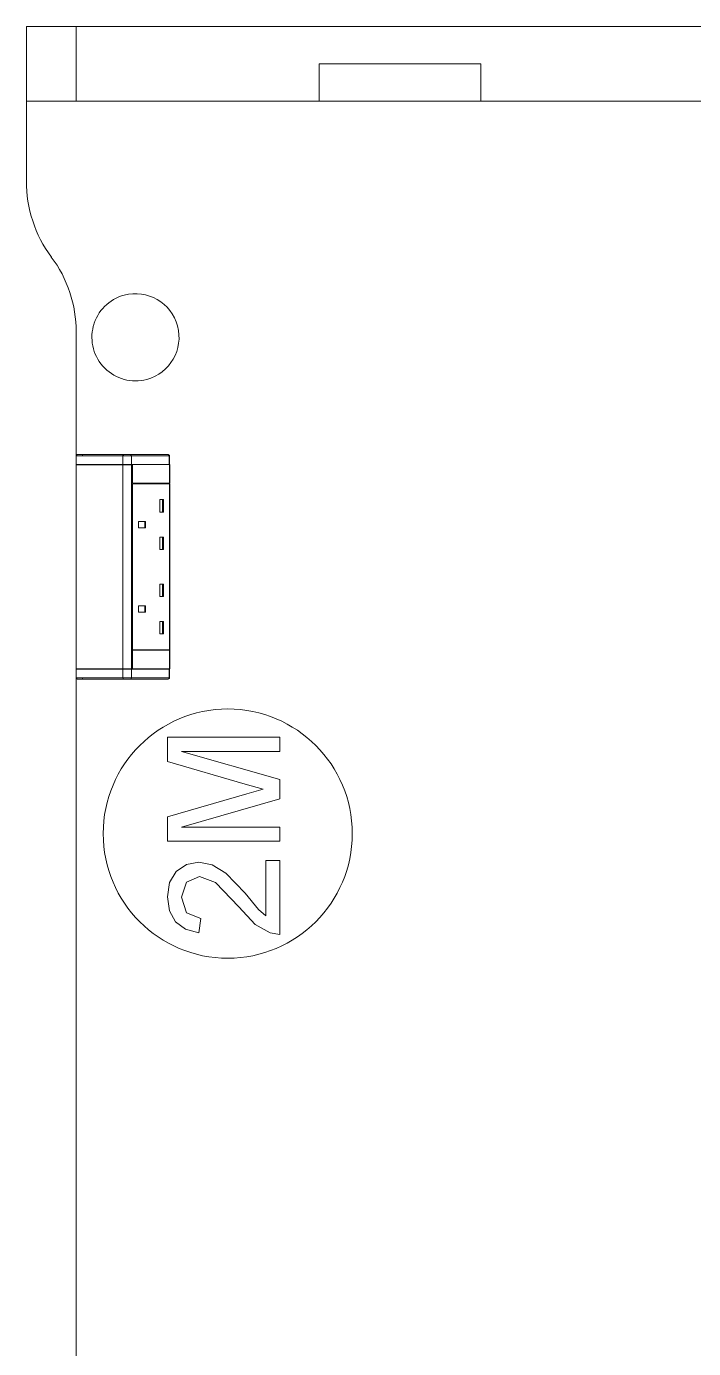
# Model space of a CAD drawing. Header units: millimetres. Extents: x 79795 to 317870, y -36033 to 97293.
# Drawn here: x 170321 to 170857, y 9934 to 10995 of the extents above; entities that cross this region are included whole.
import ezdxf

# ---------------------------------------------------------------- set-up
doc = ezdxf.new("R2010")
doc.units = ezdxf.units.MM
doc.header["$MEASUREMENT"] = 0
doc.layers.add('I-FURN', color=8, linetype='CONTINUOUS', lineweight=9)

msp = doc.modelspace()

# ---------------------------------------------------------------- linework, layer by layer
at = {"layer": 'I-FURN'}
for p, q in [((170360.8, 10995.2), (170320.8, 10995.2)), ((170320.8, 10995.2), (171120.8, 10995.2)), ((170320.8, 10935.2), (170320.8, 10995.2)), ((170320.8, 10935.2), (170320.8, 10995.2)), ((170320.8, 10995.2), (170320.8, 10871.3)), ((171120.8, 10995.2), (170320.8, 10995.2)), ((170320.8, 10995.2), (171120.8, 10995.2)), ((170320.8, 10871.3), (170320.8, 10995.2)), ((171080.8, 10995.2), (170360.8, 10995.2)), ((170360.8, 10935.2), (170360.8, 10995.2)), ((170360.8, 10935.2), (170360.8, 10995.2)), ((170555.8, 10935.2), (170555.8, 10965.2)), ((170555.8, 10965.2), (170685.8, 10965.2)), ((170555.8, 10935.2), (170555.8, 10965.2)), ((170685.8, 10965.2), (170555.8, 10965.2)), ((170685.8, 10935.2), (170685.8, 10965.2)), ((170685.8, 10965.2), (170685.8, 10935.2)), ((170555.8, 10935.2), (170320.8, 10935.2)), ((170320.8, 10935.2), (170360.8, 10935.2)), ((170360.8, 10935.2), (171080.8, 10935.2)), ((170685.8, 10935.2), (170555.8, 10935.2)), ((171120.8, 10935.2), (170685.8, 10935.2)), ((170360.8, 10750.2), (170360.8, 10650.6)), ((170360.8, 10650.6), (170360.8, 10750.2)), ((170360.8, 10643.6), (170360.8, 10650.6)), ((170398.3, 10650.6), (170360.8, 10650.6)), ((170360.8, 10650.6), (170360.8, 10643.6)), ((170398.3, 10643.6), (170360.8, 10643.6)), ((170360.8, 10479.6), (170360.8, 10643.5)), ((170360.8, 10643.5), (170360.8, 10479.6)), ((170360.8, 10643.5), (170398.3, 10643.5)), ((170365.8, 10651.6), (170361.8, 10651.6)), ((170361.8, 10651.6), (170398.9, 10651.6)), ((170365.8, 10651.6), (170365.8, 10650.6)), ((170404.4, 10651.6), (170365.8, 10651.6)), ((170405.2, 10650.6), (170398.3, 10650.6)), ((170398.3, 10650.6), (170398.3, 10643.6)), ((170405.2, 10643.6), (170398.3, 10643.6)), ((170398.3, 10643.5), (170398.3, 10479.6)), ((170398.3, 10643.5), (170405.2, 10643.5)), ((170398.9, 10651.6), (170404.4, 10651.6)), ((170404.4, 10651.6), (170434.7, 10651.6)), ((170404.4, 10651.6), (170434.7, 10651.6)), ((170435.5, 10650.6), (170405.2, 10650.6)), ((170405.2, 10650.6), (170405.2, 10643.6)), ((170435.5, 10643.6), (170405.2, 10643.6)), ((170405.2, 10643.5), (170405.2, 10479.6)), ((170405.8, 10643.5), (170405.2, 10643.5)), ((170405.8, 10628.6), (170405.8, 10643.5)), ((170406, 10643.6), (170406, 10628.6)), ((170435.9, 10643.6), (170406, 10643.6)), ((170435.3, 10651.4), (170435.3, 10651.4)), ((170435.7, 10650.6), (170435.5, 10650.6)), ((170435.5, 10650.6), (170435.5, 10643.6)), ((170435.7, 10643.6), (170435.5, 10643.6)), ((170435.7, 10650.6), (170435.7, 10643.6)), ((170435.7, 10650.6), (170435.7, 10643.6)), ((170435.7, 10643.6), (170435.7, 10650.6)), ((170435.7, 10643.5), (170435.7, 10479.6)), ((170435.9, 10628.6), (170435.9, 10643.6)), ((170405.8, 10495.1), (170405.8, 10628.1)), ((170406, 10628.6), (170435.9, 10628.6)), ((170406, 10628.1), (170406, 10495.1)), ((170435.9, 10628.1), (170406, 10628.1)), ((170435.5, 10628.1), (170435.5, 10628.6)), ((170435.9, 10495.1), (170435.9, 10628.1)), ((170430.8, 10615.5), (170428, 10615.5)), ((170428, 10615.5), (170428, 10605.5)), ((170430.1, 10615.5), (170430.1, 10605.5)), ((170430.8, 10615.5), (170430.8, 10605.5)), ((170430.8, 10605.5), (170428, 10605.5)), ((170410.8, 10593), (170410.8, 10598)), ((170410.8, 10598), (170416.5, 10598)), ((170416.5, 10593), (170410.8, 10593)), ((170415.8, 10598), (170415.8, 10593)), ((170416.5, 10598), (170416.5, 10593)), ((170430.8, 10585.5), (170428, 10585.5)), ((170428, 10585.5), (170428, 10575.5)), ((170430.1, 10585.5), (170430.1, 10575.5)), ((170430.8, 10585.5), (170430.8, 10575.5)), ((170430.8, 10575.5), (170428, 10575.5)), ((170430.8, 10547.7), (170428, 10547.7)), ((170428, 10547.7), (170428, 10537.7)), ((170430.1, 10547.7), (170430.1, 10537.7)), ((170430.8, 10547.7), (170430.8, 10537.7)), ((170430.8, 10537.7), (170428, 10537.7)), ((170416.5, 10530.2), (170410.8, 10530.2)), ((170410.8, 10530.2), (170410.8, 10525.2)), ((170416.5, 10525.2), (170410.8, 10525.2)), ((170415.8, 10530.2), (170415.8, 10525.2)), ((170416.5, 10530.2), (170416.5, 10525.2)), ((170430.8, 10517.7), (170428, 10517.7)), ((170428, 10517.7), (170428, 10507.7)), ((170430.1, 10517.7), (170430.1, 10507.7)), ((170430.8, 10517.7), (170430.8, 10507.7)), ((170430.8, 10507.7), (170428, 10507.7)), ((170405.8, 10479.6), (170405.8, 10494.6)), ((170435.9, 10495.1), (170406, 10495.1)), ((170406, 10494.6), (170406, 10479.6)), ((170435.9, 10494.6), (170406, 10494.6)), ((170435.5, 10494.6), (170435.5, 10495.1)), ((170435.9, 10479.6), (170435.9, 10494.6)), ((170398.3, 10479.6), (170360.8, 10479.6)), ((170360.8, 10472.5), (170360.8, 10479.5)), ((170360.8, 10472.5), (170360.8, 10479.5)), ((170360.8, 10479.5), (170398.3, 10479.5)), ((170360.8, 10472.5), (170360.8, 9640.2)), ((170360.8, 9640.2), (170360.8, 10472.5)), ((170360.8, 10472.5), (170398.3, 10472.5)), ((170365.8, 10472.5), (170365.8, 10471.5)), ((170405.2, 10479.6), (170398.3, 10479.6)), ((170398.3, 10472.5), (170398.3, 10479.5)), ((170398.3, 10479.5), (170405.2, 10479.5)), ((170398.3, 10472.5), (170405.2, 10472.5)), ((170406, 10479.6), (170403.6, 10479.6)), ((170405.2, 10479.6), (170405.8, 10479.6)), ((170405.2, 10472.5), (170405.2, 10479.5)), ((170405.2, 10479.5), (170435.5, 10479.5)), ((170405.2, 10472.5), (170435.5, 10472.5)), ((170406, 10479.6), (170435.9, 10479.6)), ((170435.3, 10471.7), (170435.3, 10471.8)), ((170435.5, 10472.5), (170435.5, 10479.5)), ((170435.5, 10479.5), (170435.7, 10479.5)), ((170435.5, 10472.5), (170435.7, 10472.5)), ((170435.7, 10479.5), (170435.7, 10472.5)), ((170435.7, 10479.5), (170435.7, 10472.5)), ((170435.7, 10479.5), (170435.7, 10472.5)), ((170361.8, 10471.5), (170361.8, 10471.5)), ((170398.9, 10471.5), (170361.8, 10471.5)), ((170361.8, 10471.5), (170365.8, 10471.5)), ((170365.8, 10471.5), (170404.4, 10471.5)), ((170404.4, 10471.5), (170398.9, 10471.5)), ((170434.7, 10471.5), (170404.4, 10471.5)), ((170434.7, 10471.5), (170404.4, 10471.5)), ((170524.4, 10424.8), (170434, 10424.8)), ((170434, 10424.8), (170434, 10405.3)), ((170524.4, 10413.5), (170524.4, 10424.8)), ((170524.4, 10390.8), (170445.3, 10413.5)), ((170445.3, 10413.5), (170524.4, 10413.5)), ((170434, 10405.3), (170496.6, 10387.1)), ((170496.6, 10387.1), (170511, 10383.1)), ((170524.4, 10375.4), (170524.4, 10390.8)), ((170497.7, 10379.4), (170434, 10360.9)), ((170511, 10383.1), (170497.7, 10379.4)), ((170445.3, 10352.7), (170524.4, 10375.4)), ((170434, 10360.9), (170434, 10341.4)), ((170524.4, 10352.7), (170445.3, 10352.7)), ((170524.4, 10341.4), (170524.4, 10352.7)), ((170434, 10341.4), (170524.4, 10341.4)), ((170459.2, 10324.5), (170449.3, 10322.6)), ((170469.9, 10322.5), (170459.2, 10324.5)), ((170513.1, 10325.9), (170513.1, 10281.5)), ((170524.4, 10325.9), (170513.1, 10325.9)), ((170524.4, 10266.6), (170524.4, 10325.9)), ((170441.2, 10317), (170435.8, 10308.3)), ((170449.3, 10322.6), (170441.2, 10317)), ((170449.5, 10308.6), (170459.9, 10313.2)), ((170459.9, 10313.2), (170472.7, 10308.3)), ((170481, 10315.8), (170469.9, 10322.5)), ((170496.5, 10299.6), (170481, 10315.8)), ((170435.8, 10308.3), (170434, 10296.8)), ((170445.3, 10296.6), (170449.5, 10308.6)), ((170472.7, 10308.3), (170491.5, 10288.8)), ((170434, 10296.8), (170435.6, 10285.4)), ((170449.4, 10284), (170445.3, 10296.6)), ((170507.3, 10286.6), (170496.5, 10299.6)), ((170435.6, 10285.4), (170440.5, 10276.6)), ((170460.8, 10279.3), (170449.4, 10284)), ((170491.5, 10288.8), (170504.6, 10274.6)), ((170513.1, 10281.5), (170507.3, 10286.6)), ((170440.5, 10276.6), (170448.5, 10270.7)), ((170448.5, 10270.7), (170459.4, 10268)), ((170459.4, 10268), (170460.8, 10279.3)), ((170504.6, 10274.6), (170516.6, 10267.8)), ((170516.6, 10267.8), (170524.4, 10266.6))]:
    msp.add_line(p, q, dxfattribs=at)
at = {"layer": 'I-FURN', "flags": 128}
for points in [[(170361.8, 10651.6), (170361.8, 10651.6), (170361.7, 10651.6), (170361.7, 10651.6), (170361.7, 10651.6), (170361.6, 10651.6), (170361.6, 10651.6), (170361.5, 10651.6), (170361.5, 10651.6), (170361.5, 10651.6), (170361.4, 10651.6), (170361.4, 10651.6), (170361.4, 10651.5), (170361.3, 10651.5), (170361.3, 10651.5), (170361.3, 10651.5), (170361.2, 10651.4), (170361.2, 10651.4), (170361.2, 10651.4), (170361.1, 10651.4), (170361.1, 10651.3), (170361.1, 10651.3), (170361.1, 10651.3), (170361, 10651.3), (170361, 10651.2), (170361, 10651.2), (170361, 10651.2), (170360.9, 10651.1), (170360.9, 10651.1), (170360.9, 10651), (170360.9, 10651), (170360.9, 10651), (170360.9, 10650.9), (170360.9, 10650.9), (170360.8, 10650.9), (170360.8, 10650.8), (170360.8, 10650.8), (170360.8, 10650.7), (170360.8, 10650.7), (170360.8, 10650.7), (170360.8, 10650.6)], [(170365.8, 10651.6), (170365.7, 10651.6), (170365.5, 10651.6), (170365.3, 10651.6), (170365.2, 10651.6), (170365, 10651.6), (170364.9, 10651.6), (170364.7, 10651.6), (170364.6, 10651.6), (170364.4, 10651.6), (170364.3, 10651.6), (170364.1, 10651.6), (170364, 10651.6), (170363.8, 10651.6), (170363.7, 10651.6), (170363.6, 10651.6), (170363.4, 10651.6), (170363.3, 10651.6), (170363.2, 10651.6), (170363.1, 10651.6), (170363, 10651.6), (170362.8, 10651.6), (170362.7, 10651.6), (170362.6, 10651.6), (170362.5, 10651.6), (170362.5, 10651.6), (170362.4, 10651.6), (170362.3, 10651.6), (170362.2, 10651.6), (170362.2, 10651.6), (170362.1, 10651.6), (170362, 10651.6), (170362, 10651.6), (170361.9, 10651.6), (170361.9, 10651.6), (170361.9, 10651.6), (170361.9, 10651.6), (170361.8, 10651.6), (170361.8, 10651.6), (170361.8, 10651.6)], [(170361.8, 10651.6), (170361.8, 10651.6), (170361.8, 10651.6)], [(170361.8, 10651.6), (170362.1, 10651.6), (170362.5, 10651.6), (170363.1, 10651.6), (170363.8, 10651.6), (170364.6, 10651.6), (170365.5, 10651.6), (170366.6, 10651.6), (170367.8, 10651.6), (170369.1, 10651.6), (170370.6, 10651.6), (170372.2, 10651.6), (170373.9, 10651.6), (170375.7, 10651.6), (170377.6, 10651.6), (170379.7, 10651.6), (170381.8, 10651.6), (170384.1, 10651.6), (170386.4, 10651.6), (170388.9, 10651.6), (170391.5, 10651.6), (170394.1, 10651.6), (170396.8, 10651.6), (170398.9, 10651.6)], [(170398.9, 10651.6), (170399, 10651.6), (170399.1, 10651.6), (170399.3, 10651.6), (170399.4, 10651.6), (170399.6, 10651.6), (170399.7, 10651.6), (170399.9, 10651.6), (170400, 10651.6), (170400.2, 10651.6), (170400.3, 10651.6), (170400.5, 10651.6), (170400.6, 10651.6), (170400.8, 10651.6), (170401, 10651.6), (170401.1, 10651.6), (170401.3, 10651.6), (170401.4, 10651.6), (170401.6, 10651.6), (170401.7, 10651.6), (170401.9, 10651.6), (170402.1, 10651.6), (170402.2, 10651.6), (170402.4, 10651.6), (170402.5, 10651.6), (170402.7, 10651.6), (170402.8, 10651.6), (170403, 10651.6), (170403.1, 10651.6), (170403.2, 10651.6), (170403.4, 10651.6), (170403.5, 10651.6), (170403.6, 10651.6), (170403.8, 10651.6), (170403.9, 10651.6), (170404, 10651.6), (170404.1, 10651.6), (170404.2, 10651.6), (170404.3, 10651.6), (170404.4, 10651.6)], [(170435.7, 10650.6), (170435.7, 10650.7), (170435.7, 10650.7), (170435.7, 10650.8), (170435.7, 10650.8), (170435.6, 10650.8), (170435.6, 10650.9), (170435.6, 10650.9), (170435.6, 10651), (170435.6, 10651), (170435.6, 10651), (170435.6, 10651.1), (170435.6, 10651.1), (170435.5, 10651.1)], [(170360.8, 10472.5), (170360.8, 10472.5), (170360.8, 10472.4), (170360.8, 10472.4), (170360.8, 10472.4), (170360.8, 10472.3), (170360.9, 10472.3), (170360.9, 10472.2), (170360.9, 10472.2), (170360.9, 10472.2), (170360.9, 10472.1), (170360.9, 10472.1), (170360.9, 10472.1), (170361, 10472), (170361, 10472), (170361, 10472), (170361, 10471.9), (170361, 10471.9), (170361.1, 10471.9), (170361.1, 10471.8), (170361.1, 10471.8), (170361.2, 10471.8), (170361.2, 10471.8), (170361.2, 10471.7), (170361.2, 10471.7), (170361.3, 10471.7), (170361.3, 10471.7), (170361.4, 10471.6), (170361.4, 10471.6), (170361.4, 10471.6), (170361.5, 10471.6), (170361.5, 10471.6), (170361.5, 10471.6), (170361.6, 10471.6), (170361.6, 10471.5), (170361.7, 10471.5), (170361.7, 10471.5), (170361.7, 10471.5), (170361.8, 10471.5), (170361.8, 10471.5), (170361.8, 10471.5)], [(170435.5, 10472), (170435.6, 10472.1), (170435.6, 10472.1), (170435.6, 10472.1), (170435.6, 10472.2), (170435.6, 10472.2), (170435.6, 10472.2), (170435.6, 10472.3), (170435.6, 10472.3), (170435.7, 10472.4), (170435.7, 10472.4), (170435.7, 10472.4), (170435.7, 10472.5), (170435.7, 10472.5), (170435.7, 10472.5)], [(170398.9, 10471.5), (170396.1, 10471.5), (170393.4, 10471.5), (170390.8, 10471.5), (170388.2, 10471.5), (170385.8, 10471.5), (170383.5, 10471.5), (170381.3, 10471.5), (170379.1, 10471.5), (170377.1, 10471.5), (170375.2, 10471.5), (170373.4, 10471.5), (170371.8, 10471.5), (170370.2, 10471.5), (170368.8, 10471.5), (170367.5, 10471.5), (170366.3, 10471.5), (170365.3, 10471.5), (170364.3, 10471.5), (170363.6, 10471.5), (170362.9, 10471.5), (170362.4, 10471.5), (170362, 10471.5), (170361.8, 10471.5)], [(170361.8, 10471.5), (170361.8, 10471.5), (170361.8, 10471.5), (170361.9, 10471.5), (170361.9, 10471.5), (170361.9, 10471.5), (170361.9, 10471.5), (170362, 10471.5), (170362, 10471.5), (170362.1, 10471.5), (170362.1, 10471.5), (170362.2, 10471.5), (170362.3, 10471.5), (170362.4, 10471.5), (170362.4, 10471.5), (170362.5, 10471.5), (170362.6, 10471.5), (170362.7, 10471.5), (170362.8, 10471.5), (170362.9, 10471.5), (170363, 10471.5), (170363.2, 10471.5), (170363.3, 10471.5), (170363.4, 10471.5), (170363.5, 10471.5), (170363.7, 10471.5), (170363.8, 10471.5), (170363.9, 10471.5), (170364.1, 10471.5), (170364.2, 10471.5), (170364.4, 10471.5), (170364.5, 10471.5), (170364.7, 10471.5), (170364.8, 10471.5), (170365, 10471.5), (170365.1, 10471.5), (170365.3, 10471.5), (170365.5, 10471.5), (170365.6, 10471.5), (170365.8, 10471.5), (170365.8, 10471.5)], [(170404.4, 10471.5), (170404.3, 10471.5), (170404.2, 10471.5), (170404.1, 10471.5), (170404, 10471.5), (170403.9, 10471.5), (170403.8, 10471.5), (170403.6, 10471.5), (170403.5, 10471.5), (170403.4, 10471.5), (170403.2, 10471.5), (170403.1, 10471.5), (170403, 10471.5), (170402.8, 10471.5), (170402.7, 10471.5), (170402.5, 10471.5), (170402.4, 10471.5), (170402.2, 10471.5), (170402.1, 10471.5), (170401.9, 10471.5), (170401.7, 10471.5), (170401.6, 10471.5), (170401.4, 10471.5), (170401.3, 10471.5), (170401.1, 10471.5), (170401, 10471.5), (170400.8, 10471.5), (170400.6, 10471.5), (170400.5, 10471.5), (170400.3, 10471.5), (170400.2, 10471.5), (170400, 10471.5), (170399.9, 10471.5), (170399.7, 10471.5), (170399.6, 10471.5), (170399.4, 10471.5), (170399.3, 10471.5), (170399.1, 10471.5), (170399, 10471.5), (170398.9, 10471.5)]]:
    msp.add_lwpolyline(points, dxfattribs=at)
at = {"layer": 'I-FURN'}
for centre, radius, start, end in [((170420.9, 10870.2), 100, 179.3744, 216.8699), ((170420.9, 10870.2), 100, 179.3744, 216.8699), ((170260.8, 10750.2), 100, 0, 36.8699), ((170260.8, 10750.2), 100, 0, 36.8699), ((170408.4, 10745.8), 35, 105, 165), ((170408.4, 10745.8), 35, 285, 105), ((170408.4, 10745.8), 35, 165.2996, 285), ((170482.5, 10347.5), 100, 90, 270), ((170482.5, 10347.5), 100, 270, 90)]:
    msp.add_arc(centre, radius, start, end, dxfattribs=at)
at = {"layer": 'I-FURN', "extrusion": (0, 0, -1)}
for centre, major_axis, ratio, start_param, end_param in [((170361.8, 10650.6), (0, -1), 0.998113, 1.570796, 3.141593), ((170398.9, 10650.6), (0, -1), 0.56467, 1.570796, 3.141593), ((170404.4, 10650.6), (0, -1), 0.819152, 3.141593, 4.712389), ((170434.7, 10650.6), (0, 1), 0.819152, 0, 1.570796), ((170361.8, 10472.5), (0, -1), 0.998113, 0, 1.570796), ((170398.9, 10472.5), (0, -1), 0.56467, 0, 1.570796), ((170404.4, 10472.5), (0, -1), 0.819152, 4.712389, 6.283185), ((170434.7, 10472.5), (0, -1), 0.819152, 4.712389, 6.283185)]:
    msp.add_ellipse(centre, major_axis=major_axis, ratio=ratio, start_param=start_param, end_param=end_param, dxfattribs=at)

doc.saveas('drawing.dxf')
